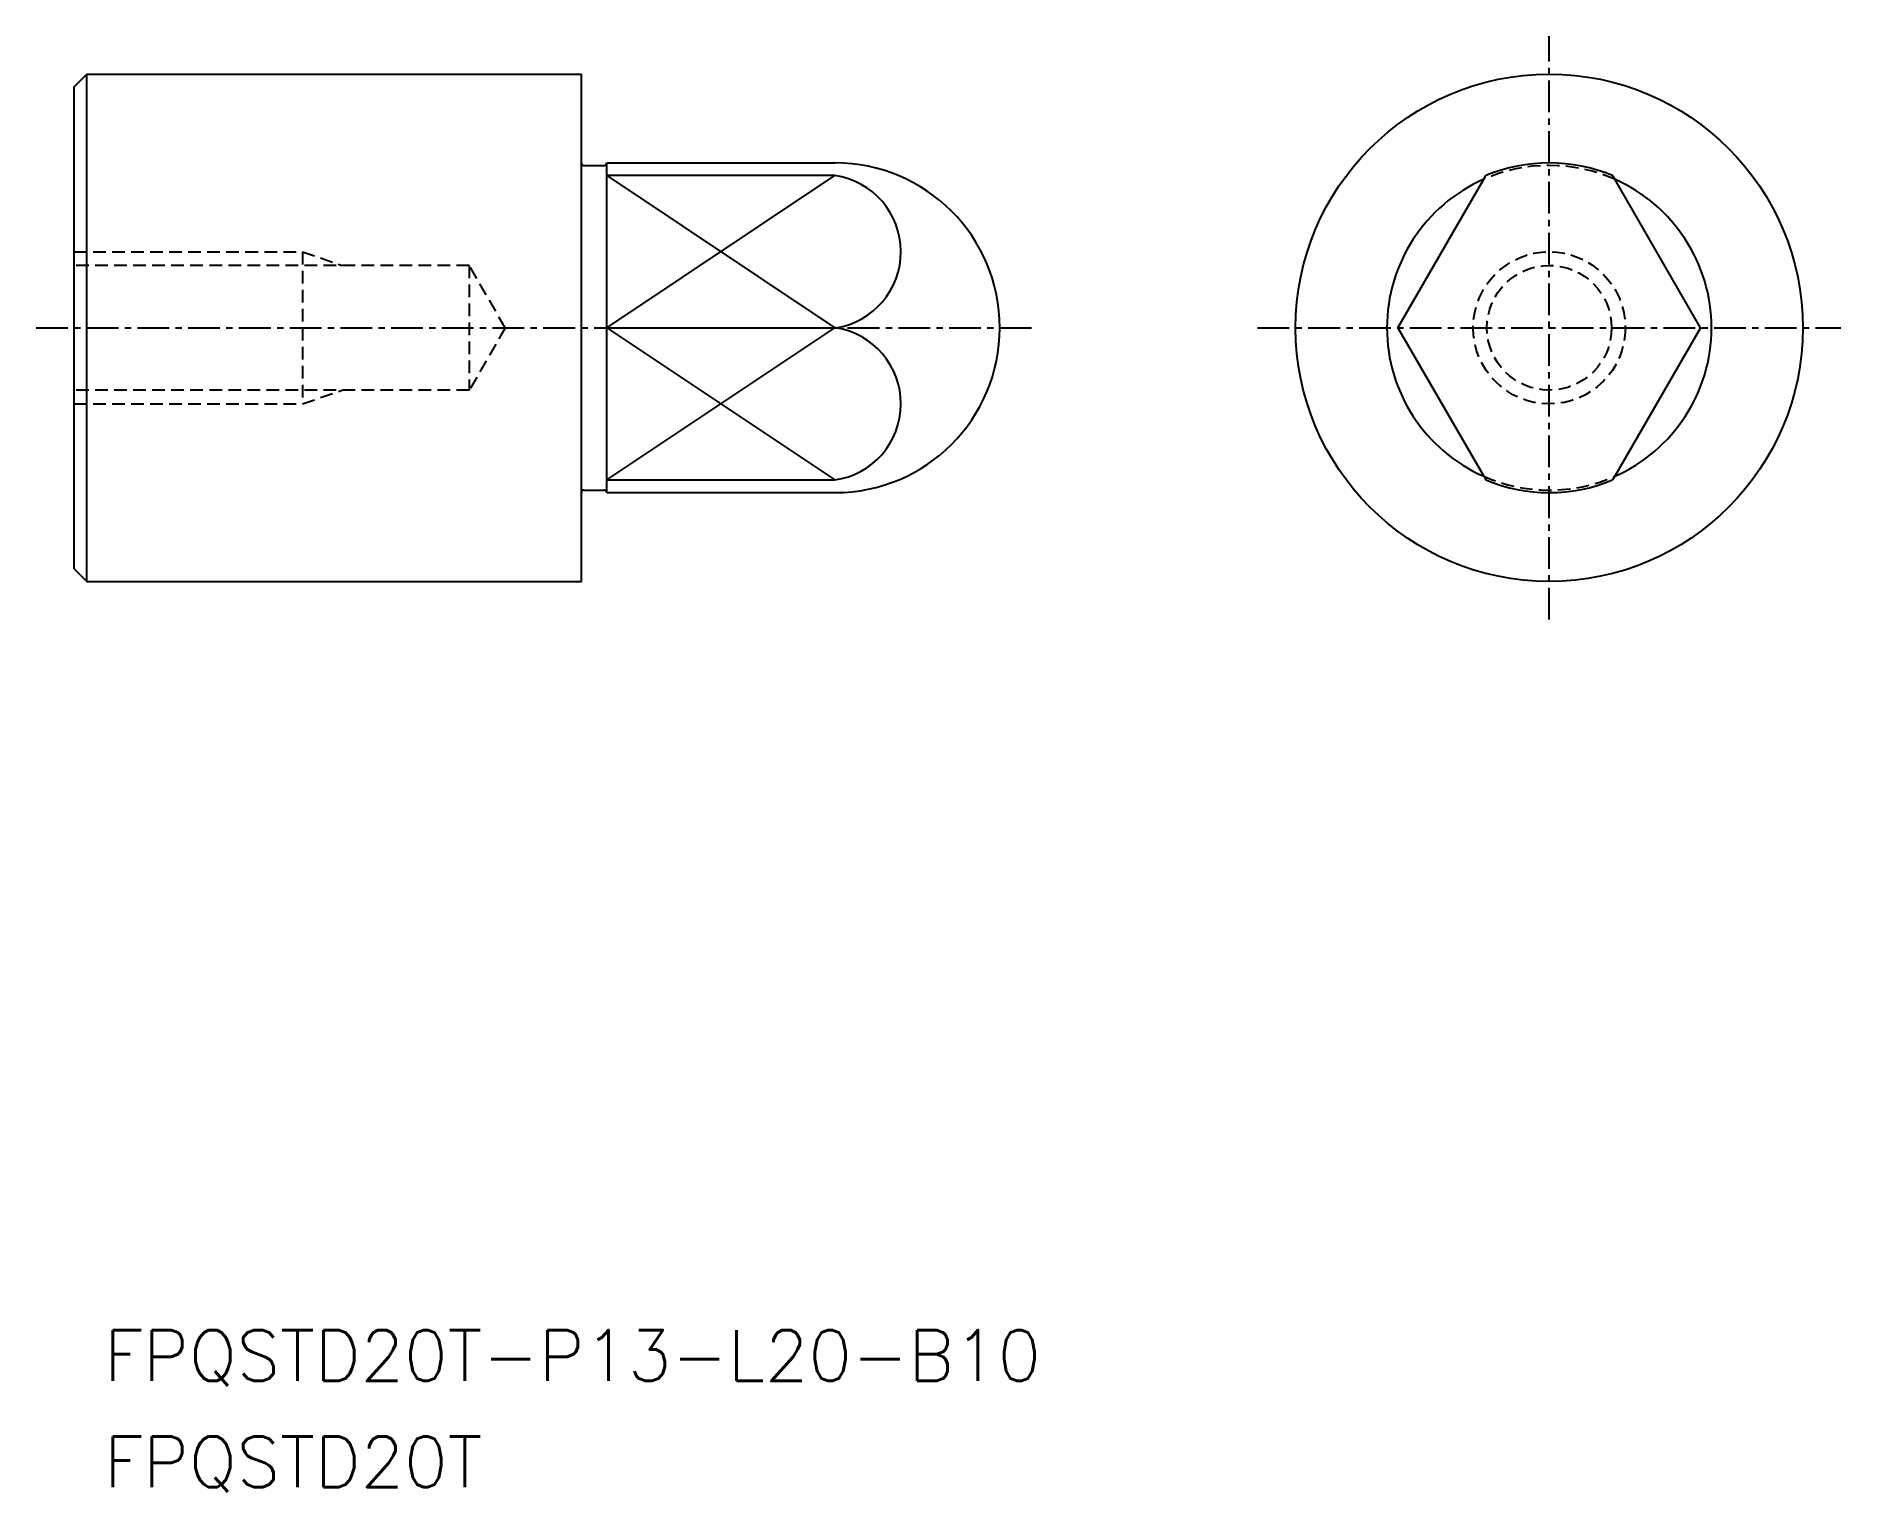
# Model space of a CAD drawing. Extents: x -11.3 to 59.8, y 15.6 to 73.
import ezdxf

# ---------------------------------------------------------------- set-up
doc = ezdxf.new("R2010")
doc.units = 0
doc.linetypes.add('CENTER', pattern=[2, 1.25, -0.25, 0.25, -0.25])
doc.linetypes.add('DASHED', pattern=[0.75, 0.5, -0.25])
doc.layers.get('0').update_dxf_attribs({"linetype": 'CONTINUOUS'})
doc.layers.add('CENTER', color=1, linetype='CENTER')
doc.styles.get("Standard").update_dxf_attribs({"font": 'txt.shx'})

msp = doc.modelspace()

# ---------------------------------------------------------------- linework, layer by layer
for p, q in [((-9.821, 71.017), (-9.321, 71.517)), ((-9.321, 71.517), (10.179, 71.517)), ((-9.321, 51.517), (-9.321, 71.517)), ((10.179, 68.017), (10.179, 71.517)), ((-9.821, 52.017), (-9.821, 71.017)), ((10.179, 55.017), (10.179, 68.017)), ((10.279, 67.917), (11.079, 67.917)), ((11.179, 55.017), (11.179, 68.017)), ((11.179, 68.017), (20.179, 68.017)), ((20.179, 67.517), (11.179, 67.517)), ((42.379, 61.517), (45.759, 67.372)), ((45.759, 67.372), (45.843, 67.517)), ((50.926, 67.372), (50.843, 67.517)), ((54.307, 61.517), (50.926, 67.372)), ((11.179, 61.517), (20.179, 61.517)), ((42.379, 61.517), (45.759, 55.661)), ((54.307, 61.517), (50.926, 55.661)), ((11.179, 55.517), (20.179, 55.517)), ((45.759, 55.661), (45.843, 55.517)), ((50.926, 55.661), (50.843, 55.517)), ((10.179, 51.517), (10.179, 55.017)), ((10.279, 55.117), (11.079, 55.117)), ((11.179, 55.017), (20.179, 55.017)), ((-9.821, 52.017), (-9.321, 51.517)), ((-9.321, 51.517), (10.179, 51.517))]:
    msp.add_line(p, q)
at = {"color": 3}
for p, q in [((11.179, 67.517), (20.179, 61.517)), ((11.179, 61.517), (20.179, 67.517)), ((11.179, 55.517), (20.179, 61.517)), ((11.179, 61.517), (20.179, 55.517))]:
    msp.add_line(p, q, dxfattribs=at)
at = {"color": 3, "linetype": 'DASHED'}
for p, q in [((-9.821, 64.517), (-0.821, 64.517)), ((-0.821, 64.517), (-0.821, 58.517)), ((-0.821, 64.517), (0.742, 63.975)), ((5.76, 63.975), (-9.821, 63.975)), ((7.179, 61.517), (5.76, 63.975)), ((5.76, 63.975), (5.76, 59.058)), ((7.179, 61.517), (5.76, 59.058)), ((5.76, 59.058), (-9.821, 59.058)), ((-9.821, 58.517), (-0.821, 58.517)), ((-0.821, 58.517), (0.742, 59.058))]:
    msp.add_line(p, q, dxfattribs=at)
msp.add_circle((48.343, 61.517), 10)
for radius in [3, 2.458]:
    msp.add_circle((48.343, 61.517), radius, dxfattribs=at)
for centre, radius, start, end in [((10.279, 68.017), 0.1, 180, 270), ((11.079, 68.017), 0.1, 270, 0), ((20.179, 61.517), 6.5, 270, 90), ((48.343, 61.517), 6.4, 293.80785, 293.80785), ((48.343, 61.517), 6.5, 67.38014, 112.61986), ((19.746, 64.514), 3.033, 278.78653, 81.78642), ((48.343, 61.517), 6.4, 113.80785, 246.19215), ((48.343, 61.517), 6.4, 293.80785, 66.19215), ((19.746, 58.519), 3.033, 278.21358, 81.21347), ((48.343, 61.517), 6.5, 247.38014, 292.61986), ((10.279, 55.017), 0.1, 90, 180), ((11.079, 55.017), 0.1, 0, 90)]:
    msp.add_arc(centre, radius, start, end)
for start, end in [(66.19215, 113.80785), (246.19215, 293.80785)]:
    msp.add_arc((48.343, 61.517), 6.4, start, end, dxfattribs=at)
msp.add_point((10.179, 61.517))
at = {"layer": 'CENTER', "color": 1, "linetype": 'CENTER'}
for p, q in [((48.343, 50.017), (48.343, 73.017)), ((-11.321, 61.517), (28.179, 61.517)), ((36.843, 61.517), (59.843, 61.517))]:
    msp.add_line(p, q, dxfattribs=at)
msp.add_point((48.343, 61.517), dxfattribs=at)

# ---------------------------------------------------------------- texts
for s, p in [('FPQSTD20T-P13-L20-B10', (-8.641, 20)), ('FPQSTD20T', (-8.641, 15.813))]:
    msp.add_text(s, height=2).set_placement(p)

doc.saveas('drawing.dxf')
